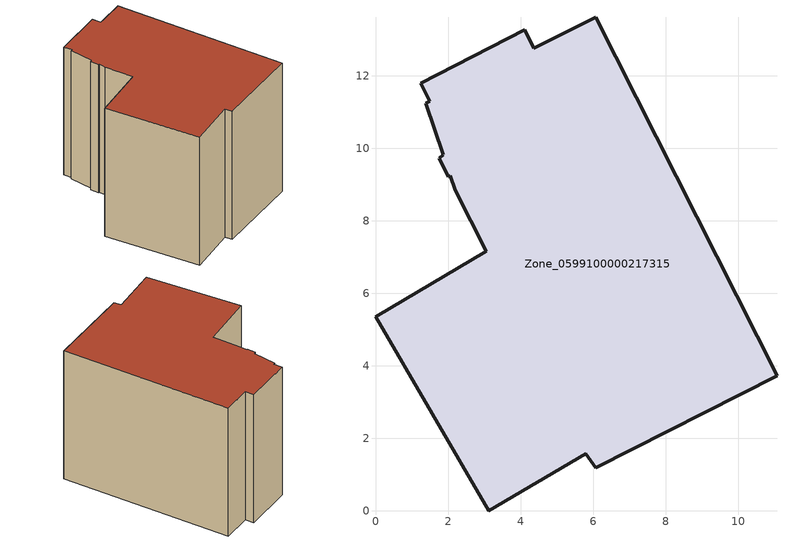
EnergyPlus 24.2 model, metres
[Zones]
Zone_0599100000217315
 floor ground (C_G): 2.01,9.22 1.76,9.72 1.87,9.82 1.39,11.24 1.49,11.3 1.25,11.8 4.11,13.27 4.37,12.76 6.07,13.62 11.07,3.73 6.07,1.19 5.8,1.57 3.12,0 0,5.35 3.05,7.16 2.2,8.84 2.07,9.24 z0
 wall outside (C_F): 3.12,0 5.8,1.57 6.07,1.19 11.07,3.73 6.07,13.62 4.37,12.76 4.11,13.27 1.25,11.8 1.49,11.3 1.39,11.24 1.87,9.82 1.76,9.72 2.01,9.22 2.07,9.24 2.2,8.84 3.05,7.16 0,5.35 3.12,0 z0:9.06
 roof outside (C_R): 1.76,9.72 2.01,9.22 2.07,9.24 2.2,8.84 3.05,7.16 0,5.35 3.12,0 5.8,1.57 6.07,1.19 11.07,3.73 6.07,13.62 4.37,12.76 4.11,13.27 1.25,11.8 1.49,11.3 1.39,11.24 1.87,9.82 z9.06
[BUILDING]
Pand.0599100000217315: North Axis=0; Terrain=City; Loads Convergence Tolerance Value=0.04; Temperature Convergence Tolerance Value=0.4; Solar Distribution=FullExterior; Maximum Number of Warmup Days=25; Minimum Number of Warmup Days=1
[Site:Location]
Rotterdam.The.Hague.AP_ZH_NLD Design_Conditions: Latitude=51.96; Longitude=4.45; Time Zone=1; Elevation=-4.5
[SITE:GROUNDTEMPERATURE:BUILDINGSURFACE]
18, 18, 18, 18, 18, 18, 18, 18, 18, 18, 18, 18
[MATERIAL] Thermal Absorptance=0.9; Solar Absorptance=0.7; Visible Absorptance=0.7
Name | Roughness | Thickness | Conductivity | Density | Specific Heat
G.TC.1946 | MediumSmooth | 0.15 | 1 | 540 | 1210
F.TC.1946 | Rough | 0.3 | 0.857143 | 1920 | 840
R.TC.1946 | MediumRough | 0.2 | 0.909091 | 1500 | 1000
[CONSTRUCTION]
C_G: G.TC.1946
C_F: F.TC.1946
C_R: R.TC.1946
[ZONE]
Zone_0599100000217315: Type=1; Multiplier=1; Ceiling Height=Autocalculate; Volume=Autocalculate; Floor Area=autocalculate; Part of Total Floor Area=Yes
[ZONEINFILTRATION:DESIGNFLOWRATE]
Infil_Zone_0599100000217315: Zone or ZoneList or Space or SpaceList=Zone_0599100000217315; Schedule=AlwaysOn; Design Flow Rate Calculation Method=Flow/Area; Flow Rate per Floor Area=0.003; Constant Term Coefficient=1; Temperature Term Coefficient=0; Velocity Term Coefficient=0; Velocity Squared Term Coefficient=0
[HVACTEMPLATE:ZONE:IDEALLOADSAIRSYSTEM]
Zone_0599100000217315: Maximum Heating Supply Air Temperature=50; Minimum Cooling Supply Air Temperature=13; Maximum Heating Supply Air Humidity Ratio=0.0156; Minimum Cooling Supply Air Humidity Ratio=0.0077; Heating Limit=NoLimit; Cooling Limit=NoLimit; Dehumidification Control Type=ConstantSensibleHeatRatio; Cooling Sensible Heat Ratio=0.7; Dehumidification Setpoint=60; Humidification Control Type=None; Humidification Setpoint=30; Outdoor Air Method=None; Outdoor Air Flow Rate per Person=0.00944; Outdoor Air Flow Rate per Zone Floor Area=0; Outdoor Air Flow Rate per Zone=0; Demand Controlled Ventilation Type=None; Outdoor Air Economizer Type=NoEconomizer; Heat Recovery Type=None; Sensible Heat Recovery Effectiveness=0.7; Latent Heat Recovery Effectiveness=0.65
[ZONECONTROL:THERMOSTAT]
ThermostatControl_Zone_0599100000217315: Zone or ZoneList=Zone_0599100000217315; Control Type Schedule=DualSetpointControlType; Control 1=Thermostat_Zone_0599100000217315; Temperature Difference Between Cutout And Setpoint=0
[THERMOSTATSETPOINT:DUALSETPOINT]
Thermostat_Zone_0599100000217315: Heating Setpoint Temperature Schedule=HeatingSetpoint_Zone_0599100000217315; Cooling Setpoint Temperature Schedule=CoolingSetpoint_Zone_0599100000217315
[SCHEDULE:COMPACT]
HeatingSetpoint_Zone_0599100000217315: Through: 12/31, For: AllDays, Until: 24:00, 21
CoolingSetpoint_Zone_0599100000217315: Through: 12/31, For: AllDays, Until: 24:00, 24
DualSetpointControlType: Through: 12/31, For: AllDays, Until: 24:00, 4
AlwaysOn: Through: 12/31, For: AllDays, Until: 24:00, 1
